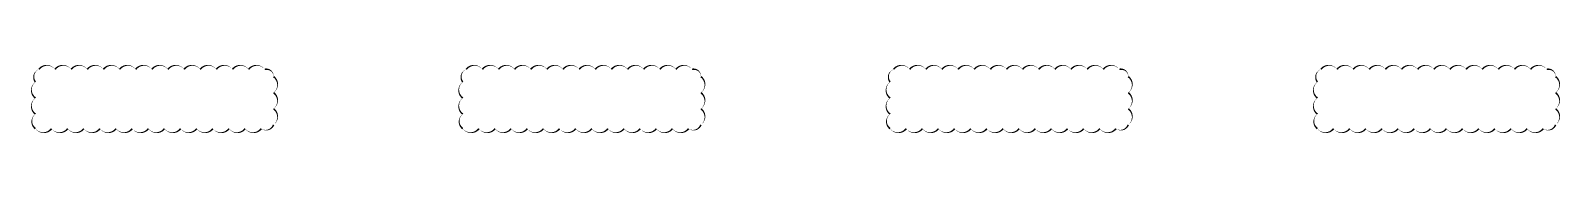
# Model space of a CAD drawing. Header units: millimetres. Extents: x 11948722 to 13111668, y -10771712 to -10232988.
# Drawn here: x 12637983 to 12797288, y -10240195 to -10232988 of the extents above; entities that cross this region are included whole.
import ezdxf

# ---------------------------------------------------------------- set-up
doc = ezdxf.new("R2010")
doc.units = ezdxf.units.MM
doc.header["$LTSCALE"] = 150
doc.header["$MEASUREMENT"] = 0
doc.layers.add('CON-C', color=2, linetype='CONTINUOUS')

msp = doc.modelspace()

# ---------------------------------------------------------------- linework, layer by layer
at = {"layer": 'CON-C'}
for points in [[(12638487.3, -10239691.2, 0, 168, 0.5), (12640167.1, -10239691.2, 0, 168, 0.5), (12641846.9, -10239691.2, 0, 168, 0.5), (12643526.7, -10239691.2, 0, 168, 0.5), (12645206.5, -10239691.2, 0, 168, 0.5), (12646886.2, -10239691.2, 0, 168, 0.5), (12648566, -10239691.2, 0, 168, 0.5), (12650245.8, -10239691.2, 0, 168, 0.5), (12651925.6, -10239691.2, 0, 168, 0.5), (12653605.4, -10239691.2, 0, 168, 0.5), (12655285.2, -10239691.2, 0, 168, 0.5), (12656965, -10239691.2, 0, 168, 0.5), (12658644.8, -10239691.2, 0, 168, 0.5), (12660324.6, -10239691.2, 0, 168, 0.5), (12662004.4, -10239691.2, 0, 168, 0.5), (12663284.2, -10239291.3, 0, 168, 0.5), (12663284.2, -10237611.5, 0, 168, 0.5), (12663284.2, -10235931.7, 0, 168, 0.5), (12663284.2, -10234251.9, 0, 168, 0.5), (12662364.3, -10233492, 0, 168, 0.5), (12660684.5, -10233492, 0, 168, 0.5), (12659004.8, -10233492, 0, 168, 0.5), (12657325, -10233492, 0, 168, 0.5), (12655645.2, -10233492, 0, 168, 0.5), (12653965.4, -10233492, 0, 168, 0.5), (12652285.6, -10233492, 0, 168, 0.5), (12650605.8, -10233492, 0, 168, 0.5), (12648926, -10233492, 0, 168, 0.5), (12647246.2, -10233492, 0, 168, 0.5), (12645566.4, -10233492, 0, 168, 0.5), (12643886.6, -10233492, 0, 168, 0.5), (12642206.8, -10233492, 0, 168, 0.5), (12640527, -10233492, 0, 168, 0.5), (12638847.2, -10233492, 0, 168, 0.5), (12638487.3, -10234811.8, 0, 168, 0.5), (12638487.3, -10236491.6, 0, 168, 0.5), (12638487.3, -10238171.4, 0, 168, 0.5)], [(12682987.3, -10239691.2, 0, 168, 0.5), (12684667.1, -10239691.2, 0, 168, 0.5), (12686346.9, -10239691.2, 0, 168, 0.5), (12688026.7, -10239691.2, 0, 168, 0.5), (12689706.5, -10239691.2, 0, 168, 0.5), (12691386.2, -10239691.2, 0, 168, 0.5), (12693066, -10239691.2, 0, 168, 0.5), (12694745.8, -10239691.2, 0, 168, 0.5), (12696425.6, -10239691.2, 0, 168, 0.5), (12698105.4, -10239691.2, 0, 168, 0.5), (12699785.2, -10239691.2, 0, 168, 0.5), (12701465, -10239691.2, 0, 168, 0.5), (12703144.8, -10239691.2, 0, 168, 0.5), (12704824.6, -10239691.2, 0, 168, 0.5), (12706504.4, -10239691.2, 0, 168, 0.5), (12707784.2, -10239291.3, 0, 168, 0.5), (12707784.2, -10237611.5, 0, 168, 0.5), (12707784.2, -10235931.7, 0, 168, 0.5), (12707784.2, -10234251.9, 0, 168, 0.5), (12706864.3, -10233492, 0, 168, 0.5), (12705184.5, -10233492, 0, 168, 0.5), (12703504.8, -10233492, 0, 168, 0.5), (12701825, -10233492, 0, 168, 0.5), (12700145.2, -10233492, 0, 168, 0.5), (12698465.4, -10233492, 0, 168, 0.5), (12696785.6, -10233492, 0, 168, 0.5), (12695105.8, -10233492, 0, 168, 0.5), (12693426, -10233492, 0, 168, 0.5), (12691746.2, -10233492, 0, 168, 0.5), (12690066.4, -10233492, 0, 168, 0.5), (12688386.6, -10233492, 0, 168, 0.5), (12686706.8, -10233492, 0, 168, 0.5), (12685027, -10233492, 0, 168, 0.5), (12683347.2, -10233492, 0, 168, 0.5), (12682987.3, -10234811.8, 0, 168, 0.5), (12682987.3, -10236491.6, 0, 168, 0.5), (12682987.3, -10238171.4, 0, 168, 0.5)], [(12727487.3, -10239691.2, 0, 168, 0.5), (12729167.1, -10239691.2, 0, 168, 0.5), (12730846.9, -10239691.2, 0, 168, 0.5), (12732526.7, -10239691.2, 0, 168, 0.5), (12734206.5, -10239691.2, 0, 168, 0.5), (12735886.2, -10239691.2, 0, 168, 0.5), (12737566, -10239691.2, 0, 168, 0.5), (12739245.8, -10239691.2, 0, 168, 0.5), (12740925.6, -10239691.2, 0, 168, 0.5), (12742605.4, -10239691.2, 0, 168, 0.5), (12744285.2, -10239691.2, 0, 168, 0.5), (12745965, -10239691.2, 0, 168, 0.5), (12747644.8, -10239691.2, 0, 168, 0.5), (12749324.6, -10239691.2, 0, 168, 0.5), (12751004.4, -10239691.2, 0, 168, 0.5), (12752284.2, -10239291.3, 0, 168, 0.5), (12752284.2, -10237611.5, 0, 168, 0.5), (12752284.2, -10235931.7, 0, 168, 0.5), (12752284.2, -10234251.9, 0, 168, 0.5), (12751364.3, -10233492, 0, 168, 0.5), (12749684.5, -10233492, 0, 168, 0.5), (12748004.8, -10233492, 0, 168, 0.5), (12746325, -10233492, 0, 168, 0.5), (12744645.2, -10233492, 0, 168, 0.5), (12742965.4, -10233492, 0, 168, 0.5), (12741285.6, -10233492, 0, 168, 0.5), (12739605.8, -10233492, 0, 168, 0.5), (12737926, -10233492, 0, 168, 0.5), (12736246.2, -10233492, 0, 168, 0.5), (12734566.4, -10233492, 0, 168, 0.5), (12732886.6, -10233492, 0, 168, 0.5), (12731206.8, -10233492, 0, 168, 0.5), (12729527, -10233492, 0, 168, 0.5), (12727847.2, -10233492, 0, 168, 0.5), (12727487.3, -10234811.8, 0, 168, 0.5), (12727487.3, -10236491.6, 0, 168, 0.5), (12727487.3, -10238171.4, 0, 168, 0.5)], [(12771987.3, -10239691.2, 0, 168, 0.5), (12773667.1, -10239691.2, 0, 168, 0.5), (12775346.9, -10239691.2, 0, 168, 0.5), (12777026.7, -10239691.2, 0, 168, 0.5), (12778706.5, -10239691.2, 0, 168, 0.5), (12780386.2, -10239691.2, 0, 168, 0.5), (12782066, -10239691.2, 0, 168, 0.5), (12783745.8, -10239691.2, 0, 168, 0.5), (12785425.6, -10239691.2, 0, 168, 0.5), (12787105.4, -10239691.2, 0, 168, 0.5), (12788785.2, -10239691.2, 0, 168, 0.5), (12790465, -10239691.2, 0, 168, 0.5), (12792144.8, -10239691.2, 0, 168, 0.5), (12793824.6, -10239691.2, 0, 168, 0.5), (12795504.4, -10239691.2, 0, 168, 0.5), (12796784.2, -10239291.3, 0, 168, 0.5), (12796784.2, -10237611.5, 0, 168, 0.5), (12796784.2, -10235931.7, 0, 168, 0.5), (12796784.2, -10234251.9, 0, 168, 0.5), (12795864.3, -10233492, 0, 168, 0.5), (12794184.5, -10233492, 0, 168, 0.5), (12792504.8, -10233492, 0, 168, 0.5), (12790825, -10233492, 0, 168, 0.5), (12789145.2, -10233492, 0, 168, 0.5), (12787465.4, -10233492, 0, 168, 0.5), (12785785.6, -10233492, 0, 168, 0.5), (12784105.8, -10233492, 0, 168, 0.5), (12782426, -10233492, 0, 168, 0.5), (12780746.2, -10233492, 0, 168, 0.5), (12779066.4, -10233492, 0, 168, 0.5), (12777386.6, -10233492, 0, 168, 0.5), (12775706.8, -10233492, 0, 168, 0.5), (12774027, -10233492, 0, 168, 0.5), (12772347.2, -10233492, 0, 168, 0.5), (12771987.3, -10234811.8, 0, 168, 0.5), (12771987.3, -10236491.6, 0, 168, 0.5), (12771987.3, -10238171.4, 0, 168, 0.5)]]:
    msp.add_lwpolyline(points, format="xyseb", close=True, dxfattribs=at)

doc.saveas('drawing.dxf')
